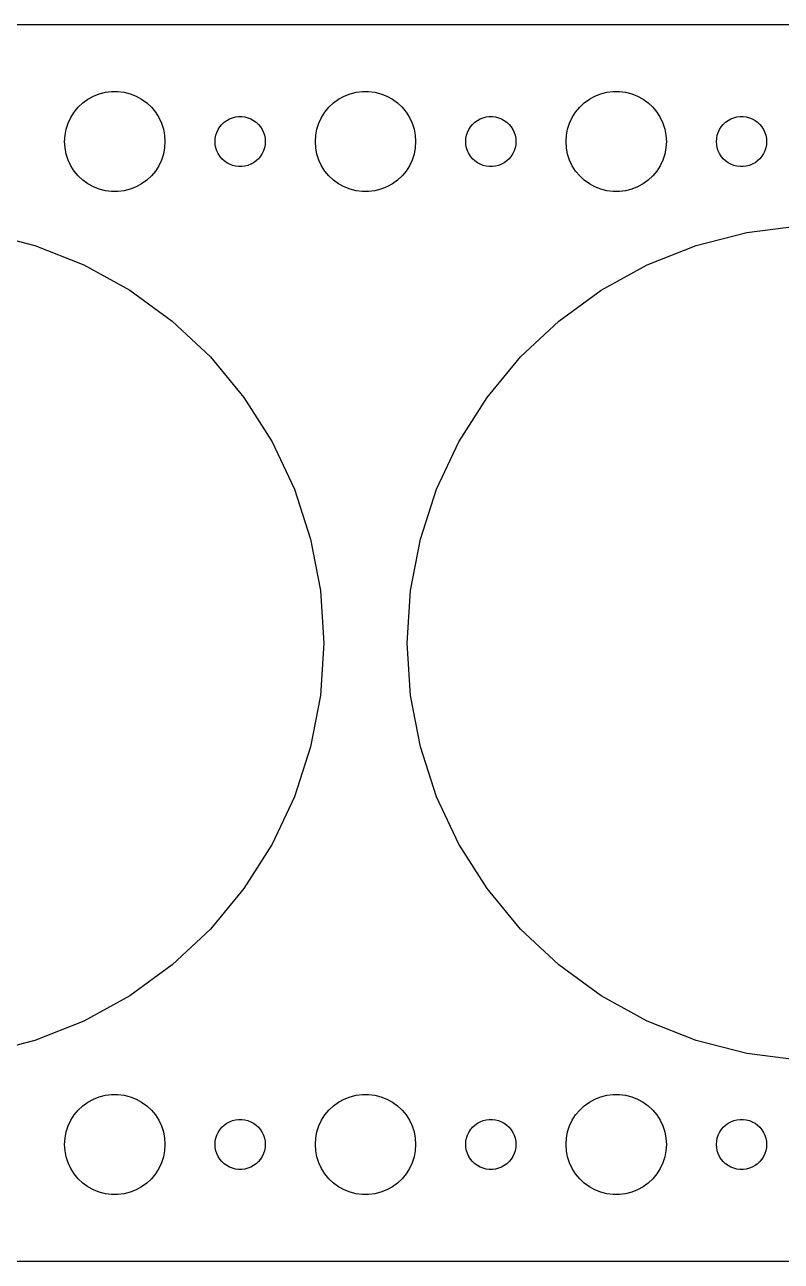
# Model space of a CAD drawing. Header units: metres. Extents: x -150 to 150, y -37 to 37.
# Drawn here: x 62.1 to 107.4, y -37 to 37 of the extents above; entities that cross this region are included whole.
import ezdxf

# ---------------------------------------------------------------- set-up
doc = ezdxf.new("R2010")
doc.units = ezdxf.units.M

msp = doc.modelspace()

# ---------------------------------------------------------------- linework, layer by layer
for p, q in [((144.814, 36.9901), (-144.814, 36.9901)), ((65.8925, 32.533), (66.2227, 32.7145)), ((66.2227, 32.7145), (66.573, 32.8532)), ((66.573, 32.8532), (66.9379, 32.9469)), ((66.9379, 32.9469), (67.3116, 32.9941)), ((67.3116, 32.9941), (67.6884, 32.9941)), ((67.6884, 32.9941), (68.0621, 32.9469)), ((68.0621, 32.9469), (68.427, 32.8532)), ((68.427, 32.8532), (68.7773, 32.7145)), ((68.7773, 32.7145), (69.1075, 32.533)), ((80.8925, 32.533), (81.2227, 32.7145)), ((81.2227, 32.7145), (81.573, 32.8532)), ((81.573, 32.8532), (81.9379, 32.9469)), ((81.9379, 32.9469), (82.3116, 32.9941)), ((82.3116, 32.9941), (82.6884, 32.9941)), ((82.6884, 32.9941), (83.0621, 32.9469)), ((83.0621, 32.9469), (83.427, 32.8532)), ((83.427, 32.8532), (83.7773, 32.7145)), ((83.7773, 32.7145), (84.1075, 32.533)), ((95.8925, 32.533), (96.2227, 32.7145)), ((96.2227, 32.7145), (96.573, 32.8532)), ((96.573, 32.8532), (96.9379, 32.9469)), ((96.9379, 32.9469), (97.3116, 32.9941)), ((97.3116, 32.9941), (97.6884, 32.9941)), ((97.6884, 32.9941), (98.0621, 32.9469)), ((98.0621, 32.9469), (98.427, 32.8532)), ((98.427, 32.8532), (98.7773, 32.7145)), ((98.7773, 32.7145), (99.1075, 32.533)), ((65.073, 31.7634), (65.3131, 32.0536)), ((65.3131, 32.0536), (65.5877, 32.3115)), ((65.5877, 32.3115), (65.8925, 32.533)), ((69.1075, 32.533), (69.4123, 32.3115)), ((69.4123, 32.3115), (69.6869, 32.0536)), ((69.6869, 32.0536), (69.927, 31.7634)), ((80.073, 31.7634), (80.3131, 32.0536)), ((80.3131, 32.0536), (80.5877, 32.3115)), ((80.5877, 32.3115), (80.8925, 32.533)), ((84.1075, 32.533), (84.4123, 32.3115)), ((84.4123, 32.3115), (84.6869, 32.0536)), ((84.6869, 32.0536), (84.927, 31.7634)), ((95.073, 31.7634), (95.3131, 32.0536)), ((95.3131, 32.0536), (95.5877, 32.3115)), ((95.5877, 32.3115), (95.8925, 32.533)), ((99.1075, 32.533), (99.4123, 32.3115)), ((99.4123, 32.3115), (99.6869, 32.0536)), ((99.6869, 32.0536), (99.927, 31.7634)), ((64.5943, 30.7461), (64.7107, 31.1044)), ((64.7107, 31.1044), (64.8711, 31.4453)), ((64.8711, 31.4453), (65.073, 31.7634)), ((69.927, 31.7634), (70.1289, 31.4453)), ((70.1289, 31.4453), (70.2893, 31.1044)), ((70.2893, 31.1044), (70.4057, 30.7461)), ((73.9065, 31.0268), (74.0439, 31.1558)), ((74.0439, 31.1558), (74.1963, 31.2665)), ((74.1963, 31.2665), (74.3613, 31.3572)), ((74.3613, 31.3572), (74.5365, 31.4266)), ((74.5365, 31.4266), (74.7189, 31.4734)), ((74.7189, 31.4734), (74.9058, 31.497)), ((74.9058, 31.497), (75.0942, 31.497)), ((75.0942, 31.497), (75.2811, 31.4734)), ((75.2811, 31.4734), (75.4635, 31.4266)), ((75.4635, 31.4266), (75.6387, 31.3572)), ((75.6387, 31.3572), (75.8037, 31.2665)), ((75.8037, 31.2665), (75.9561, 31.1558)), ((75.9561, 31.1558), (76.0934, 31.0268)), ((79.5943, 30.7461), (79.7107, 31.1044)), ((79.7107, 31.1044), (79.8711, 31.4453)), ((79.8711, 31.4453), (80.073, 31.7634)), ((84.927, 31.7634), (85.1289, 31.4453)), ((85.1289, 31.4453), (85.2893, 31.1044)), ((85.2893, 31.1044), (85.4057, 30.7461)), ((88.9065, 31.0268), (89.0439, 31.1558)), ((89.0439, 31.1558), (89.1963, 31.2665)), ((89.1963, 31.2665), (89.3613, 31.3572)), ((89.3613, 31.3572), (89.5365, 31.4266)), ((89.5365, 31.4266), (89.7189, 31.4734)), ((89.7189, 31.4734), (89.9058, 31.497)), ((89.9058, 31.497), (90.0942, 31.497)), ((90.0942, 31.497), (90.2811, 31.4734)), ((90.2811, 31.4734), (90.4635, 31.4266)), ((90.4635, 31.4266), (90.6387, 31.3572)), ((90.6387, 31.3572), (90.8037, 31.2665)), ((90.8037, 31.2665), (90.9561, 31.1558)), ((90.9561, 31.1558), (91.0934, 31.0268)), ((94.5943, 30.7461), (94.7107, 31.1044)), ((94.7107, 31.1044), (94.8711, 31.4453)), ((94.8711, 31.4453), (95.073, 31.7634)), ((99.927, 31.7634), (100.129, 31.4453)), ((100.129, 31.4453), (100.289, 31.1044)), ((100.289, 31.1044), (100.406, 30.7461)), ((103.907, 31.0268), (104.044, 31.1558)), ((104.044, 31.1558), (104.196, 31.2665)), ((104.196, 31.2665), (104.361, 31.3572)), ((104.361, 31.3572), (104.536, 31.4266)), ((104.536, 31.4266), (104.719, 31.4734)), ((104.719, 31.4734), (104.906, 31.497)), ((104.906, 31.497), (105.094, 31.497)), ((105.094, 31.497), (105.281, 31.4734)), ((105.281, 31.4734), (105.464, 31.4266)), ((105.464, 31.4266), (105.639, 31.3572)), ((105.639, 31.3572), (105.804, 31.2665)), ((105.804, 31.2665), (105.956, 31.1558)), ((105.956, 31.1558), (106.093, 31.0268)), ((64.5, 30), (64.5237, 30.376)), ((64.5237, 30.376), (64.5943, 30.7461)), ((70.4057, 30.7461), (70.4763, 30.376)), ((70.4763, 30.376), (70.5, 30)), ((73.5118, 30.188), (73.5471, 30.373)), ((73.5471, 30.373), (73.6053, 30.5522)), ((73.6053, 30.5522), (73.6855, 30.7226)), ((73.6855, 30.7226), (73.7865, 30.8817)), ((73.7865, 30.8817), (73.9065, 31.0268)), ((76.0934, 31.0268), (76.2135, 30.8817)), ((76.2135, 30.8817), (76.3145, 30.7226)), ((76.3145, 30.7226), (76.3947, 30.5522)), ((76.3947, 30.5522), (76.4529, 30.373)), ((76.4529, 30.373), (76.4882, 30.188)), ((79.5, 30), (79.5237, 30.376)), ((79.5237, 30.376), (79.5943, 30.7461)), ((85.4057, 30.7461), (85.4763, 30.376)), ((85.4763, 30.376), (85.5, 30)), ((88.5118, 30.188), (88.5471, 30.373)), ((88.5471, 30.373), (88.6053, 30.5522)), ((88.6053, 30.5522), (88.6855, 30.7226)), ((88.6855, 30.7226), (88.7865, 30.8817)), ((88.7865, 30.8817), (88.9065, 31.0268)), ((91.0934, 31.0268), (91.2135, 30.8817)), ((91.2135, 30.8817), (91.3145, 30.7226)), ((91.3145, 30.7226), (91.3947, 30.5522)), ((91.3947, 30.5522), (91.4529, 30.373)), ((91.4529, 30.373), (91.4882, 30.188)), ((94.5, 30), (94.5237, 30.376)), ((94.5237, 30.376), (94.5943, 30.7461)), ((100.406, 30.7461), (100.476, 30.376)), ((100.476, 30.376), (100.5, 30)), ((103.512, 30.188), (103.547, 30.373)), ((103.547, 30.373), (103.605, 30.5522)), ((103.605, 30.5522), (103.686, 30.7226)), ((103.686, 30.7226), (103.786, 30.8817)), ((103.786, 30.8817), (103.907, 31.0268)), ((106.093, 31.0268), (106.214, 30.8817)), ((106.214, 30.8817), (106.314, 30.7226)), ((106.314, 30.7226), (106.395, 30.5522)), ((106.395, 30.5522), (106.453, 30.373)), ((106.453, 30.373), (106.488, 30.188)), ((64.5237, 29.624), (64.5, 30)), ((64.5943, 29.2539), (64.5237, 29.624)), ((70.4763, 29.624), (70.4057, 29.2539)), ((70.5, 30), (70.4763, 29.624)), ((73.5, 30), (73.5118, 30.188)), ((73.5118, 29.812), (73.5, 30)), ((73.5471, 29.627), (73.5118, 29.812)), ((73.6053, 29.4478), (73.5471, 29.627)), ((76.4529, 29.627), (76.3947, 29.4478)), ((76.4882, 29.812), (76.4529, 29.627)), ((76.4882, 30.188), (76.5, 30)), ((76.5, 30), (76.4882, 29.812)), ((79.5237, 29.624), (79.5, 30)), ((79.5943, 29.2539), (79.5237, 29.624)), ((85.4763, 29.624), (85.4057, 29.2539)), ((85.5, 30), (85.4763, 29.624)), ((88.5, 30), (88.5118, 30.188)), ((88.5118, 29.812), (88.5, 30)), ((88.5471, 29.627), (88.5118, 29.812)), ((88.6053, 29.4478), (88.5471, 29.627)), ((91.4529, 29.627), (91.3947, 29.4478)), ((91.4882, 29.812), (91.4529, 29.627)), ((91.4882, 30.188), (91.5, 30)), ((91.5, 30), (91.4882, 29.812)), ((94.5237, 29.624), (94.5, 30)), ((94.5943, 29.2539), (94.5237, 29.624)), ((100.476, 29.624), (100.406, 29.2539)), ((100.5, 30), (100.476, 29.624)), ((103.5, 30), (103.512, 30.188)), ((103.512, 29.812), (103.5, 30)), ((103.547, 29.627), (103.512, 29.812)), ((103.605, 29.4478), (103.547, 29.627)), ((106.453, 29.627), (106.395, 29.4478)), ((106.488, 29.812), (106.453, 29.627)), ((106.488, 30.188), (106.5, 30)), ((106.5, 30), (106.488, 29.812)), ((64.7107, 28.8956), (64.5943, 29.2539)), ((64.8711, 28.5547), (64.7107, 28.8956)), ((70.2893, 28.8956), (70.1289, 28.5547)), ((70.4057, 29.2539), (70.2893, 28.8956)), ((73.6855, 29.2774), (73.6053, 29.4478)), ((73.7865, 29.1183), (73.6855, 29.2774)), ((73.9065, 28.9732), (73.7865, 29.1183)), ((74.0439, 28.8442), (73.9065, 28.9732)), ((76.0934, 28.9732), (75.9561, 28.8442)), ((76.2135, 29.1183), (76.0934, 28.9732)), ((76.3145, 29.2774), (76.2135, 29.1183)), ((76.3947, 29.4478), (76.3145, 29.2774)), ((79.7107, 28.8956), (79.5943, 29.2539)), ((79.8711, 28.5547), (79.7107, 28.8956)), ((85.2893, 28.8956), (85.1289, 28.5547)), ((85.4057, 29.2539), (85.2893, 28.8956)), ((88.6855, 29.2774), (88.6053, 29.4478)), ((88.7865, 29.1183), (88.6855, 29.2774)), ((88.9065, 28.9732), (88.7865, 29.1183)), ((89.0439, 28.8442), (88.9065, 28.9732)), ((91.0934, 28.9732), (90.9561, 28.8442)), ((91.2135, 29.1183), (91.0934, 28.9732)), ((91.3145, 29.2774), (91.2135, 29.1183)), ((91.3947, 29.4478), (91.3145, 29.2774)), ((94.7107, 28.8956), (94.5943, 29.2539)), ((94.8711, 28.5547), (94.7107, 28.8956)), ((100.289, 28.8956), (100.129, 28.5547)), ((100.406, 29.2539), (100.289, 28.8956)), ((103.686, 29.2774), (103.605, 29.4478)), ((103.786, 29.1183), (103.686, 29.2774)), ((103.907, 28.9732), (103.786, 29.1183)), ((104.044, 28.8442), (103.907, 28.9732)), ((106.093, 28.9732), (105.956, 28.8442)), ((106.214, 29.1183), (106.093, 28.9732)), ((106.314, 29.2774), (106.214, 29.1183)), ((106.395, 29.4478), (106.314, 29.2774)), ((65.073, 28.2366), (64.8711, 28.5547)), ((65.3131, 27.9464), (65.073, 28.2366)), ((69.927, 28.2366), (69.6869, 27.9464)), ((70.1289, 28.5547), (69.927, 28.2366)), ((74.1963, 28.7335), (74.0439, 28.8442)), ((74.3613, 28.6427), (74.1963, 28.7335)), ((74.5365, 28.5734), (74.3613, 28.6427)), ((74.7189, 28.5266), (74.5365, 28.5734)), ((74.9058, 28.503), (74.7189, 28.5266)), ((75.0942, 28.503), (74.9058, 28.503)), ((75.2811, 28.5266), (75.0942, 28.503)), ((75.4635, 28.5734), (75.2811, 28.5266)), ((75.6387, 28.6427), (75.4635, 28.5734)), ((75.8037, 28.7335), (75.6387, 28.6427)), ((75.9561, 28.8442), (75.8037, 28.7335)), ((80.073, 28.2366), (79.8711, 28.5547)), ((80.3131, 27.9464), (80.073, 28.2366)), ((84.927, 28.2366), (84.6869, 27.9464)), ((85.1289, 28.5547), (84.927, 28.2366)), ((89.1963, 28.7335), (89.0439, 28.8442)), ((89.3613, 28.6427), (89.1963, 28.7335)), ((89.5365, 28.5734), (89.3613, 28.6427)), ((89.7189, 28.5266), (89.5365, 28.5734)), ((89.9058, 28.503), (89.7189, 28.5266)), ((90.0942, 28.503), (89.9058, 28.503)), ((90.2811, 28.5266), (90.0942, 28.503)), ((90.4635, 28.5734), (90.2811, 28.5266)), ((90.6387, 28.6427), (90.4635, 28.5734)), ((90.8037, 28.7335), (90.6387, 28.6427)), ((90.9561, 28.8442), (90.8037, 28.7335)), ((95.073, 28.2366), (94.8711, 28.5547)), ((95.3131, 27.9464), (95.073, 28.2366)), ((99.927, 28.2366), (99.6869, 27.9464)), ((100.129, 28.5547), (99.927, 28.2366)), ((104.196, 28.7335), (104.044, 28.8442)), ((104.361, 28.6427), (104.196, 28.7335)), ((104.536, 28.5734), (104.361, 28.6427)), ((104.719, 28.5266), (104.536, 28.5734)), ((104.906, 28.503), (104.719, 28.5266)), ((105.094, 28.503), (104.906, 28.503)), ((105.281, 28.5266), (105.094, 28.503)), ((105.464, 28.5734), (105.281, 28.5266)), ((105.639, 28.6427), (105.464, 28.5734)), ((105.804, 28.7335), (105.639, 28.6427)), ((105.956, 28.8442), (105.804, 28.7335)), ((65.5877, 27.6884), (65.3131, 27.9464)), ((65.8925, 27.467), (65.5877, 27.6884)), ((66.2227, 27.2855), (65.8925, 27.467)), ((69.1075, 27.467), (68.7773, 27.2855)), ((69.4123, 27.6884), (69.1075, 27.467)), ((69.6869, 27.9464), (69.4123, 27.6884)), ((80.5877, 27.6884), (80.3131, 27.9464)), ((80.8925, 27.467), (80.5877, 27.6884)), ((81.2227, 27.2855), (80.8925, 27.467)), ((84.1075, 27.467), (83.7773, 27.2855)), ((84.4123, 27.6884), (84.1075, 27.467)), ((84.6869, 27.9464), (84.4123, 27.6884)), ((95.5877, 27.6884), (95.3131, 27.9464)), ((95.8925, 27.467), (95.5877, 27.6884)), ((96.2227, 27.2855), (95.8925, 27.467)), ((99.1075, 27.467), (98.7773, 27.2855)), ((99.4123, 27.6884), (99.1075, 27.467)), ((99.6869, 27.9464), (99.4123, 27.6884)), ((66.573, 27.1468), (66.2227, 27.2855)), ((66.9379, 27.0531), (66.573, 27.1468)), ((67.3116, 27.0059), (66.9379, 27.0531)), ((67.6884, 27.0059), (67.3116, 27.0059)), ((68.0621, 27.0531), (67.6884, 27.0059)), ((68.427, 27.1468), (68.0621, 27.0531)), ((68.7773, 27.2855), (68.427, 27.1468)), ((81.573, 27.1468), (81.2227, 27.2855)), ((81.9379, 27.0531), (81.573, 27.1468)), ((82.3116, 27.0059), (81.9379, 27.0531)), ((82.6884, 27.0059), (82.3116, 27.0059)), ((83.0621, 27.0531), (82.6884, 27.0059)), ((83.427, 27.1468), (83.0621, 27.0531)), ((83.7773, 27.2855), (83.427, 27.1468)), ((96.573, 27.1468), (96.2227, 27.2855)), ((96.9379, 27.0531), (96.573, 27.1468)), ((97.3116, 27.0059), (96.9379, 27.0531)), ((97.6884, 27.0059), (97.3116, 27.0059)), ((98.0621, 27.0531), (97.6884, 27.0059)), ((98.427, 27.1468), (98.0621, 27.0531)), ((98.7773, 27.2855), (98.427, 27.1468)), ((59.6845, 24.5572), (62.7254, 23.7764)), ((102.275, 23.7764), (105.315, 24.5572)), ((105.315, 24.5572), (108.43, 24.9507)), ((62.7254, 23.7764), (65.6445, 22.6207)), ((99.3555, 22.6207), (102.275, 23.7764)), ((65.6445, 22.6207), (68.3957, 21.1082)), ((96.6043, 21.1082), (99.3555, 22.6207)), ((68.3957, 21.1082), (70.9356, 19.2628)), ((94.0644, 19.2628), (96.6043, 21.1082)), ((70.9356, 19.2628), (73.2242, 17.1137)), ((91.7758, 17.1137), (94.0644, 19.2628)), ((73.2242, 17.1137), (75.2254, 14.6946)), ((89.7746, 14.6946), (91.7758, 17.1137)), ((75.2254, 14.6946), (76.9077, 12.0438)), ((88.0923, 12.0438), (89.7746, 14.6946)), ((76.9077, 12.0438), (78.2444, 9.20311)), ((86.7556, 9.20311), (88.0923, 12.0438)), ((78.2444, 9.20311), (79.2146, 6.21724)), ((85.7854, 6.21724), (86.7556, 9.20311)), ((79.2146, 6.21724), (79.8029, 3.13332)), ((85.1971, 3.13332), (85.7854, 6.21724)), ((79.8029, 3.13332), (80, 0)), ((85, 0), (85.1971, 3.13332)), ((80, 0), (79.8029, -3.13332)), ((85.1971, -3.13332), (85, 0)), ((79.8029, -3.13332), (79.2146, -6.21724)), ((85.7854, -6.21724), (85.1971, -3.13332)), ((79.2146, -6.21724), (78.2444, -9.20311)), ((86.7556, -9.20311), (85.7854, -6.21724)), ((78.2444, -9.20311), (76.9077, -12.0438)), ((88.0923, -12.0438), (86.7556, -9.20311)), ((76.9077, -12.0438), (75.2254, -14.6946)), ((89.7746, -14.6946), (88.0923, -12.0438)), ((75.2254, -14.6946), (73.2242, -17.1137)), ((91.7758, -17.1137), (89.7746, -14.6946)), ((73.2242, -17.1137), (70.9356, -19.2628)), ((94.0644, -19.2628), (91.7758, -17.1137)), ((70.9356, -19.2628), (68.3957, -21.1082)), ((96.6043, -21.1082), (94.0644, -19.2628)), ((68.3957, -21.1082), (65.6445, -22.6207)), ((99.3555, -22.6207), (96.6043, -21.1082)), ((65.6445, -22.6207), (62.7254, -23.7764)), ((102.275, -23.7764), (99.3555, -22.6207)), ((62.7254, -23.7764), (59.6845, -24.5572)), ((105.315, -24.5572), (102.275, -23.7764)), ((108.43, -24.9507), (105.315, -24.5572)), ((65.8925, -27.467), (66.2227, -27.2855)), ((66.2227, -27.2855), (66.573, -27.1468)), ((66.573, -27.1468), (66.9379, -27.0531)), ((66.9379, -27.0531), (67.3116, -27.0059)), ((67.3116, -27.0059), (67.6884, -27.0059)), ((67.6884, -27.0059), (68.0621, -27.0531)), ((68.0621, -27.0531), (68.427, -27.1468)), ((68.427, -27.1468), (68.7773, -27.2855)), ((68.7773, -27.2855), (69.1075, -27.467)), ((80.8925, -27.467), (81.2227, -27.2855)), ((81.2227, -27.2855), (81.573, -27.1468)), ((81.573, -27.1468), (81.9379, -27.0531)), ((81.9379, -27.0531), (82.3116, -27.0059)), ((82.3116, -27.0059), (82.6884, -27.0059)), ((82.6884, -27.0059), (83.0621, -27.0531)), ((83.0621, -27.0531), (83.427, -27.1468)), ((83.427, -27.1468), (83.7773, -27.2855)), ((83.7773, -27.2855), (84.1075, -27.467)), ((95.8925, -27.467), (96.2227, -27.2855)), ((96.2227, -27.2855), (96.573, -27.1468)), ((96.573, -27.1468), (96.9379, -27.0531)), ((96.9379, -27.0531), (97.3116, -27.0059)), ((97.3116, -27.0059), (97.6884, -27.0059)), ((97.6884, -27.0059), (98.0621, -27.0531)), ((98.0621, -27.0531), (98.427, -27.1468)), ((98.427, -27.1468), (98.7773, -27.2855)), ((98.7773, -27.2855), (99.1075, -27.467)), ((65.073, -28.2366), (65.3131, -27.9464)), ((65.3131, -27.9464), (65.5877, -27.6884)), ((65.5877, -27.6884), (65.8925, -27.467)), ((69.1075, -27.467), (69.4123, -27.6884)), ((69.4123, -27.6884), (69.6869, -27.9464)), ((69.6869, -27.9464), (69.927, -28.2366)), ((80.073, -28.2366), (80.3131, -27.9464)), ((80.3131, -27.9464), (80.5877, -27.6884)), ((80.5877, -27.6884), (80.8925, -27.467)), ((84.1075, -27.467), (84.4123, -27.6884)), ((84.4123, -27.6884), (84.6869, -27.9464)), ((84.6869, -27.9464), (84.927, -28.2366)), ((95.073, -28.2366), (95.3131, -27.9464)), ((95.3131, -27.9464), (95.5877, -27.6884)), ((95.5877, -27.6884), (95.8925, -27.467)), ((99.1075, -27.467), (99.4123, -27.6884)), ((99.4123, -27.6884), (99.6869, -27.9464)), ((99.6869, -27.9464), (99.927, -28.2366)), ((64.7107, -28.8956), (64.8711, -28.5547)), ((64.8711, -28.5547), (65.073, -28.2366)), ((69.927, -28.2366), (70.1289, -28.5547)), ((70.1289, -28.5547), (70.2893, -28.8956)), ((73.9065, -28.9732), (74.0439, -28.8442)), ((74.0439, -28.8442), (74.1963, -28.7335)), ((74.1963, -28.7335), (74.3613, -28.6427)), ((74.3613, -28.6427), (74.5365, -28.5734)), ((74.5365, -28.5734), (74.7189, -28.5266)), ((74.7189, -28.5266), (74.9058, -28.503)), ((74.9058, -28.503), (75.0942, -28.503)), ((75.0942, -28.503), (75.2811, -28.5266)), ((75.2811, -28.5266), (75.4635, -28.5734)), ((75.4635, -28.5734), (75.6387, -28.6427)), ((75.6387, -28.6427), (75.8037, -28.7335)), ((75.8037, -28.7335), (75.9561, -28.8442)), ((75.9561, -28.8442), (76.0934, -28.9732)), ((79.7107, -28.8956), (79.8711, -28.5547)), ((79.8711, -28.5547), (80.073, -28.2366)), ((84.927, -28.2366), (85.1289, -28.5547)), ((85.1289, -28.5547), (85.2893, -28.8956)), ((88.9065, -28.9732), (89.0439, -28.8442)), ((89.0439, -28.8442), (89.1963, -28.7335)), ((89.1963, -28.7335), (89.3613, -28.6427)), ((89.3613, -28.6427), (89.5365, -28.5734)), ((89.5365, -28.5734), (89.7189, -28.5266)), ((89.7189, -28.5266), (89.9058, -28.503)), ((89.9058, -28.503), (90.0942, -28.503)), ((90.0942, -28.503), (90.2811, -28.5266)), ((90.2811, -28.5266), (90.4635, -28.5734)), ((90.4635, -28.5734), (90.6387, -28.6427)), ((90.6387, -28.6427), (90.8037, -28.7335)), ((90.8037, -28.7335), (90.9561, -28.8442)), ((90.9561, -28.8442), (91.0934, -28.9732)), ((94.7107, -28.8956), (94.8711, -28.5547)), ((94.8711, -28.5547), (95.073, -28.2366)), ((99.927, -28.2366), (100.129, -28.5547)), ((100.129, -28.5547), (100.289, -28.8956)), ((103.907, -28.9732), (104.044, -28.8442)), ((104.044, -28.8442), (104.196, -28.7335)), ((104.196, -28.7335), (104.361, -28.6427)), ((104.361, -28.6427), (104.536, -28.5734)), ((104.536, -28.5734), (104.719, -28.5266)), ((104.719, -28.5266), (104.906, -28.503)), ((104.906, -28.503), (105.094, -28.503)), ((105.094, -28.503), (105.281, -28.5266)), ((105.281, -28.5266), (105.464, -28.5734)), ((105.464, -28.5734), (105.639, -28.6427)), ((105.639, -28.6427), (105.804, -28.7335)), ((105.804, -28.7335), (105.956, -28.8442)), ((105.956, -28.8442), (106.093, -28.9732)), ((64.5237, -29.624), (64.5943, -29.2539)), ((64.5943, -29.2539), (64.7107, -28.8956)), ((70.2893, -28.8956), (70.4057, -29.2539)), ((70.4057, -29.2539), (70.4763, -29.624)), ((73.5471, -29.627), (73.6053, -29.4478)), ((73.6053, -29.4478), (73.6855, -29.2774)), ((73.6855, -29.2774), (73.7865, -29.1183)), ((73.7865, -29.1183), (73.9065, -28.9732)), ((76.0934, -28.9732), (76.2135, -29.1183)), ((76.2135, -29.1183), (76.3145, -29.2774)), ((76.3145, -29.2774), (76.3947, -29.4478)), ((76.3947, -29.4478), (76.4529, -29.627)), ((79.5237, -29.624), (79.5943, -29.2539)), ((79.5943, -29.2539), (79.7107, -28.8956)), ((85.2893, -28.8956), (85.4057, -29.2539)), ((85.4057, -29.2539), (85.4763, -29.624)), ((88.5471, -29.627), (88.6053, -29.4478)), ((88.6053, -29.4478), (88.6855, -29.2774)), ((88.6855, -29.2774), (88.7865, -29.1183)), ((88.7865, -29.1183), (88.9065, -28.9732)), ((91.0934, -28.9732), (91.2135, -29.1183)), ((91.2135, -29.1183), (91.3145, -29.2774)), ((91.3145, -29.2774), (91.3947, -29.4478)), ((91.3947, -29.4478), (91.4529, -29.627)), ((94.5237, -29.624), (94.5943, -29.2539)), ((94.5943, -29.2539), (94.7107, -28.8956)), ((100.289, -28.8956), (100.406, -29.2539)), ((100.406, -29.2539), (100.476, -29.624)), ((103.547, -29.627), (103.605, -29.4478)), ((103.605, -29.4478), (103.686, -29.2774)), ((103.686, -29.2774), (103.786, -29.1183)), ((103.786, -29.1183), (103.907, -28.9732)), ((106.093, -28.9732), (106.214, -29.1183)), ((106.214, -29.1183), (106.314, -29.2774)), ((106.314, -29.2774), (106.395, -29.4478)), ((106.395, -29.4478), (106.453, -29.627)), ((64.5, -30), (64.5237, -29.624)), ((64.5237, -30.376), (64.5, -30)), ((70.4763, -29.624), (70.5, -30)), ((70.5, -30), (70.4763, -30.376)), ((73.5, -30), (73.5118, -29.812)), ((73.5118, -30.188), (73.5, -30)), ((73.5118, -29.812), (73.5471, -29.627)), ((73.5471, -30.373), (73.5118, -30.188)), ((76.4529, -29.627), (76.4882, -29.812)), ((76.4882, -30.188), (76.4529, -30.373)), ((76.4882, -29.812), (76.5, -30)), ((76.5, -30), (76.4882, -30.188)), ((79.5, -30), (79.5237, -29.624)), ((79.5237, -30.376), (79.5, -30)), ((85.4763, -29.624), (85.5, -30)), ((85.5, -30), (85.4763, -30.376)), ((88.5, -30), (88.5118, -29.812)), ((88.5118, -30.188), (88.5, -30)), ((88.5118, -29.812), (88.5471, -29.627)), ((88.5471, -30.373), (88.5118, -30.188)), ((91.4529, -29.627), (91.4882, -29.812)), ((91.4882, -30.188), (91.4529, -30.373)), ((91.4882, -29.812), (91.5, -30)), ((91.5, -30), (91.4882, -30.188)), ((94.5, -30), (94.5237, -29.624)), ((94.5237, -30.376), (94.5, -30)), ((100.476, -29.624), (100.5, -30)), ((100.5, -30), (100.476, -30.376)), ((103.5, -30), (103.512, -29.812)), ((103.512, -30.188), (103.5, -30)), ((103.512, -29.812), (103.547, -29.627)), ((103.547, -30.373), (103.512, -30.188)), ((106.453, -29.627), (106.488, -29.812)), ((106.488, -30.188), (106.453, -30.373)), ((106.488, -29.812), (106.5, -30)), ((106.5, -30), (106.488, -30.188)), ((64.5943, -30.7461), (64.5237, -30.376)), ((64.7107, -31.1044), (64.5943, -30.7461)), ((70.4057, -30.7461), (70.2893, -31.1044)), ((70.4763, -30.376), (70.4057, -30.7461)), ((73.6053, -30.5522), (73.5471, -30.373)), ((73.6855, -30.7226), (73.6053, -30.5522)), ((73.7865, -30.8817), (73.6855, -30.7226)), ((73.9065, -31.0268), (73.7865, -30.8817)), ((74.0439, -31.1558), (73.9065, -31.0268)), ((76.0934, -31.0268), (75.9561, -31.1558)), ((76.2135, -30.8817), (76.0934, -31.0268)), ((76.3145, -30.7226), (76.2135, -30.8817)), ((76.3947, -30.5522), (76.3145, -30.7226)), ((76.4529, -30.373), (76.3947, -30.5522)), ((79.5943, -30.7461), (79.5237, -30.376)), ((79.7107, -31.1044), (79.5943, -30.7461)), ((85.4057, -30.7461), (85.2893, -31.1044)), ((85.4763, -30.376), (85.4057, -30.7461)), ((88.6053, -30.5522), (88.5471, -30.373)), ((88.6855, -30.7226), (88.6053, -30.5522)), ((88.7865, -30.8817), (88.6855, -30.7226)), ((88.9065, -31.0268), (88.7865, -30.8817)), ((89.0439, -31.1558), (88.9065, -31.0268)), ((91.0934, -31.0268), (90.9561, -31.1558)), ((91.2135, -30.8817), (91.0934, -31.0268)), ((91.3145, -30.7226), (91.2135, -30.8817)), ((91.3947, -30.5522), (91.3145, -30.7226)), ((91.4529, -30.373), (91.3947, -30.5522)), ((94.5943, -30.7461), (94.5237, -30.376)), ((94.7107, -31.1044), (94.5943, -30.7461)), ((100.406, -30.7461), (100.289, -31.1044)), ((100.476, -30.376), (100.406, -30.7461)), ((103.605, -30.5522), (103.547, -30.373)), ((103.686, -30.7226), (103.605, -30.5522)), ((103.786, -30.8817), (103.686, -30.7226)), ((103.907, -31.0268), (103.786, -30.8817)), ((104.044, -31.1558), (103.907, -31.0268)), ((106.093, -31.0268), (105.956, -31.1558)), ((106.214, -30.8817), (106.093, -31.0268)), ((106.314, -30.7226), (106.214, -30.8817)), ((106.395, -30.5522), (106.314, -30.7226)), ((106.453, -30.373), (106.395, -30.5522)), ((64.8711, -31.4453), (64.7107, -31.1044)), ((65.073, -31.7634), (64.8711, -31.4453)), ((65.3131, -32.0536), (65.073, -31.7634)), ((69.927, -31.7634), (69.6869, -32.0536)), ((70.1289, -31.4453), (69.927, -31.7634)), ((70.2893, -31.1044), (70.1289, -31.4453)), ((74.1963, -31.2665), (74.0439, -31.1558)), ((74.3613, -31.3572), (74.1963, -31.2665)), ((74.5365, -31.4266), (74.3613, -31.3572)), ((74.7189, -31.4734), (74.5365, -31.4266)), ((74.9058, -31.497), (74.7189, -31.4734)), ((75.0942, -31.497), (74.9058, -31.497)), ((75.2811, -31.4734), (75.0942, -31.497)), ((75.4635, -31.4266), (75.2811, -31.4734)), ((75.6387, -31.3572), (75.4635, -31.4266)), ((75.8037, -31.2665), (75.6387, -31.3572)), ((75.9561, -31.1558), (75.8037, -31.2665)), ((79.8711, -31.4453), (79.7107, -31.1044)), ((80.073, -31.7634), (79.8711, -31.4453)), ((80.3131, -32.0536), (80.073, -31.7634)), ((84.927, -31.7634), (84.6869, -32.0536)), ((85.1289, -31.4453), (84.927, -31.7634)), ((85.2893, -31.1044), (85.1289, -31.4453)), ((89.1963, -31.2665), (89.0439, -31.1558)), ((89.3613, -31.3572), (89.1963, -31.2665)), ((89.5365, -31.4266), (89.3613, -31.3572)), ((89.7189, -31.4734), (89.5365, -31.4266)), ((89.9058, -31.497), (89.7189, -31.4734)), ((90.0942, -31.497), (89.9058, -31.497)), ((90.2811, -31.4734), (90.0942, -31.497)), ((90.4635, -31.4266), (90.2811, -31.4734)), ((90.6387, -31.3572), (90.4635, -31.4266)), ((90.8037, -31.2665), (90.6387, -31.3572)), ((90.9561, -31.1558), (90.8037, -31.2665)), ((94.8711, -31.4453), (94.7107, -31.1044)), ((95.073, -31.7634), (94.8711, -31.4453)), ((95.3131, -32.0536), (95.073, -31.7634)), ((99.927, -31.7634), (99.6869, -32.0536)), ((100.129, -31.4453), (99.927, -31.7634)), ((100.289, -31.1044), (100.129, -31.4453)), ((104.196, -31.2665), (104.044, -31.1558)), ((104.361, -31.3572), (104.196, -31.2665)), ((104.536, -31.4266), (104.361, -31.3572)), ((104.719, -31.4734), (104.536, -31.4266)), ((104.906, -31.497), (104.719, -31.4734)), ((105.094, -31.497), (104.906, -31.497)), ((105.281, -31.4734), (105.094, -31.497)), ((105.464, -31.4266), (105.281, -31.4734)), ((105.639, -31.3572), (105.464, -31.4266)), ((105.804, -31.2665), (105.639, -31.3572)), ((105.956, -31.1558), (105.804, -31.2665)), ((65.5877, -32.3115), (65.3131, -32.0536)), ((65.8925, -32.533), (65.5877, -32.3115)), ((66.2227, -32.7145), (65.8925, -32.533)), ((69.1075, -32.533), (68.7773, -32.7145)), ((69.4123, -32.3115), (69.1075, -32.533)), ((69.6869, -32.0536), (69.4123, -32.3115)), ((80.5877, -32.3115), (80.3131, -32.0536)), ((80.8925, -32.533), (80.5877, -32.3115)), ((81.2227, -32.7145), (80.8925, -32.533)), ((84.1075, -32.533), (83.7773, -32.7145)), ((84.4123, -32.3115), (84.1075, -32.533)), ((84.6869, -32.0536), (84.4123, -32.3115)), ((95.5877, -32.3115), (95.3131, -32.0536)), ((95.8925, -32.533), (95.5877, -32.3115)), ((96.2227, -32.7145), (95.8925, -32.533)), ((99.1075, -32.533), (98.7773, -32.7145)), ((99.4123, -32.3115), (99.1075, -32.533)), ((99.6869, -32.0536), (99.4123, -32.3115)), ((66.573, -32.8532), (66.2227, -32.7145)), ((66.9379, -32.9469), (66.573, -32.8532)), ((67.3116, -32.9941), (66.9379, -32.9469)), ((67.6884, -32.9941), (67.3116, -32.9941)), ((68.0621, -32.9469), (67.6884, -32.9941)), ((68.427, -32.8532), (68.0621, -32.9469)), ((68.7773, -32.7145), (68.427, -32.8532)), ((81.573, -32.8532), (81.2227, -32.7145)), ((81.9379, -32.9469), (81.573, -32.8532)), ((82.3116, -32.9941), (81.9379, -32.9469)), ((82.6884, -32.9941), (82.3116, -32.9941)), ((83.0621, -32.9469), (82.6884, -32.9941)), ((83.427, -32.8532), (83.0621, -32.9469)), ((83.7773, -32.7145), (83.427, -32.8532)), ((96.573, -32.8532), (96.2227, -32.7145)), ((96.9379, -32.9469), (96.573, -32.8532)), ((97.3116, -32.9941), (96.9379, -32.9469)), ((97.6884, -32.9941), (97.3116, -32.9941)), ((98.0621, -32.9469), (97.6884, -32.9941)), ((98.427, -32.8532), (98.0621, -32.9469)), ((98.7773, -32.7145), (98.427, -32.8532)), ((-144.814, -36.9901), (144.814, -36.9901))]:
    msp.add_line(p, q)

doc.saveas('drawing.dxf')
